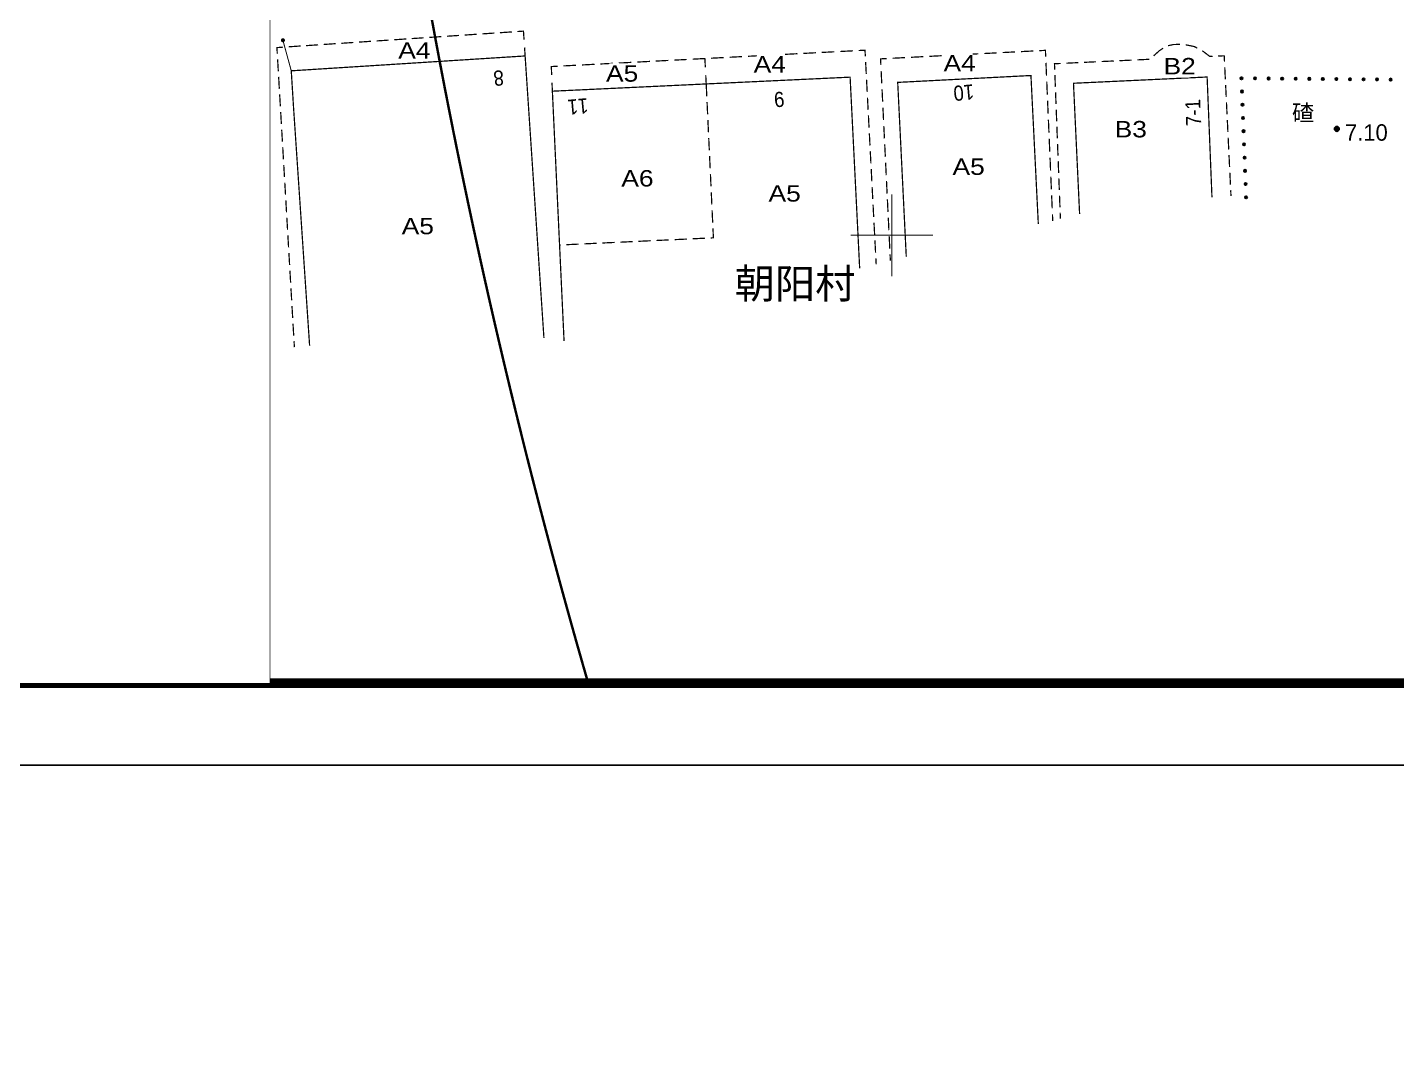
# Model space of a CAD drawing. Extents: x -83084 to 31773731, y -158416 to 241421036.
# Drawn here: x 31897.3 to 31980.7, y 240999.9 to 241062.7 of the extents above; entities that cross this region are included whole.
import ezdxf
from ezdxf.enums import TextEntityAlignment as Align
from ezdxf.xclip import XClip

# ---------------------------------------------------------------- set-up
doc = ezdxf.new("R2010")
doc.units = 0
doc.header["$LTSCALE"] = 1000
doc.header["$MEASUREMENT"] = 0
doc.header["$XCLIPFRAME"] = 0
for name, pattern in [('10010', [0]), ('2', [0]), ('721120', [0])]:
    doc.linetypes.add(name, pattern=pattern)
doc.layers.add('TITLIN1', color=7, linetype='Continuous')
doc.layers.add('规划道路边线', color=165, linetype='Continuous')
doc.layers.add('地形', color=7, linetype='Continuous', true_color=0x323232)
doc.styles.add('DMHT', font='')
doc.styles.add('JMHT', font='')
doc.styles.add('JTHT', font='')
doc.styles.get('DMHT').set_extended_font_data('方正细等线简体')
doc.styles.get('JMHT').set_extended_font_data('方正细等线简体')
doc.styles.get('JTHT').set_extended_font_data('方正细等线简体')

# ---------------------------------------------------------------- blocks, each defined once
blk = doc.blocks.new('52303002')
at = {"linetype": '2'}
h = blk.add_hatch(color=0, dxfattribs=at)
edge = h.paths.add_edge_path(flags=0)
edge.add_arc((-4.41, 0), 0.25, 0, 360)
at = {"color": 0, "linetype": 'Continuous', "lineweight": -3, "const_width": 0.12}
blk.add_lwpolyline([(-0.5, 0), (-4.16, 0)], dxfattribs=at)
blk = doc.blocks.new('99932001')
at = {"color": 0, "linetype": 'Continuous', "lineweight": -3}
for radius in [0.15, 0.1, 0.05]:
    blk.add_circle((0, 0), radius, dxfattribs=at)
blk = doc.blocks.new('904')
at = {"linetype": '2'}
h = blk.add_hatch(color=0, dxfattribs=at)
edge = h.paths.add_edge_path(flags=0)
edge.add_arc((0, 0), 0.3, 0, 360)
at = {"color": 0, "linetype": 'Continuous', "lineweight": -3}
for radius in [0.3, 0.15]:
    blk.add_circle((0, 0), radius, dxfattribs=at)
blk = doc.blocks.new('ysdx12')
at = {"layer": '地形', "linetype": '721120', "lineweight": -3, "ltscale": 0.5, "const_width": 0.15}
blk.add_lwpolyline([(-85.284, -116.233), (-85.388, -115.939), (-85.866, -114.57), (-86.34, -113.2), (-86.809, -111.829), (-87.273, -110.456), (-87.732, -109.081), (-88.186, -107.705), (-88.636, -106.327), (-89.081, -104.947), (-89.521, -103.566), (-89.956, -102.183), (-90.386, -100.799), (-90.812, -99.414), (-91.232, -98.027), (-91.648, -96.638), (-92.059, -95.248), (-92.465, -93.857), (-92.866, -92.464), (-93.263, -91.07), (-93.654, -89.674), (-94.041, -88.277), (-94.423, -86.879), (-94.8, -85.479), (-95.172, -84.079), (-95.539, -82.676), (-95.901, -81.273), (-96.259, -79.868), (-96.611, -78.462), (-96.959, -77.055), (-97.301, -75.647), (-97.639, -74.237), (-97.972, -72.826), (-98.3, -71.415), (-98.623, -70.002), (-98.941, -68.587), (-99.254, -67.172), (-99.562, -65.756), (-99.865, -64.338), (-100.163, -62.92), (-100.456, -61.501), (-100.745, -60.08), (-101.028, -58.659), (-101.307, -57.236), (-101.58, -55.813), (-101.849, -54.388), (-102.112, -52.963)], dxfattribs=at)
at = {"layer": '地形', "linetype": 'Continuous', "lineweight": -3, "ltscale": 0.5, "const_width": 0.075}
for points in [[(-103.31, -54.257), (-102.579, -54.209)], [(-102.237, -54.186), (-101.506, -54.137)], [(-101.165, -54.114), (-100.434, -54.065)], [(-100.092, -54.043), (-99.361, -53.994)], [(-99.02, -53.971), (-98.288, -53.922)], [(-97.947, -53.9), (-97.216, -53.851)], [(-96.874, -53.828), (-96.509, -53.804), (-96.474, -54.319)], [(-111.504, -55.171), (-111.525, -54.805), (-111.16, -54.781)], [(-110.818, -54.758), (-110.087, -54.709)], [(-109.746, -54.687), (-109.014, -54.638)], [(-108.673, -54.615), (-107.942, -54.566)], [(-107.6, -54.544), (-106.869, -54.495)], [(-106.528, -54.472), (-105.797, -54.423)], [(-105.455, -54.4), (-104.724, -54.352)], [(-104.383, -54.329), (-103.651, -54.28)], [(-96.442, -54.8), (-96.408, -55.315)], [(-78.337, -55.101), (-77.57, -55.061)], [(-77.213, -55.043), (-76.446, -55.003)], [(-76.089, -54.984), (-75.706, -54.964), (-75.686, -55.334)], [(-66.568, -55.069), (-67.329, -55.108)], [(-65.452, -55.012), (-66.213, -55.051)], [(-64.7, -55.367), (-64.717, -54.974), (-65.097, -54.993)], [(-58.123, -55.304), (-57.773, -54.993), (-57.547, -54.844)], [(-57.243, -54.693), (-56.908, -54.617), (-56.513, -54.61)], [(-56.171, -54.636), (-55.645, -54.744), (-55.467, -54.838)], [(-55.161, -54.998), (-55.151, -55.004), (-54.704, -55.346), (-54.54, -55.338)], [(-111.441, -56.244), (-111.484, -55.513)], [(-109.534, -72.957), (-110.509, -58.513), (-110.652, -56.22), (-96.408, -55.315), (-95.262, -72.494)], [(-94.071, -55.921), (-93.305, -55.881)], [(-92.947, -55.863), (-92.181, -55.823)], [(-91.824, -55.804), (-91.057, -55.764)], [(-90.7, -55.746), (-89.933, -55.706)], [(-89.576, -55.687), (-88.809, -55.647)], [(-88.452, -55.628), (-87.686, -55.588)], [(-87.328, -55.57), (-86.562, -55.53)], [(-86.204, -55.511), (-85.438, -55.471)], [(-85.432, -56), (-85.459, -55.472)], [(-85.08, -55.453), (-84.314, -55.413)], [(-83.956, -55.394), (-83.19, -55.354)], [(-82.832, -55.335), (-82.066, -55.295)], [(-81.708, -55.277), (-80.942, -55.237)], [(-80.584, -55.218), (-79.818, -55.178)], [(-79.461, -55.16), (-78.694, -55.12)], [(-75.668, -55.68), (-75.63, -56.421)], [(-74.378, -55.473), (-74.758, -55.492), (-74.74, -55.873)], [(-73.262, -55.415), (-74.023, -55.454)], [(-72.147, -55.357), (-72.907, -55.397)], [(-71.031, -55.3), (-71.792, -55.339)], [(-69.915, -55.242), (-70.676, -55.281)], [(-68.8, -55.184), (-69.56, -55.224)], [(-67.684, -55.127), (-68.445, -55.166)], [(-64.651, -56.521), (-64.684, -55.734)], [(-64.152, -56.146), (-64.166, -55.789), (-63.797, -55.772)], [(-63.452, -55.756), (-62.715, -55.721)], [(-62.37, -55.705), (-61.633, -55.67)], [(-61.288, -55.654), (-60.55, -55.62)], [(-60.206, -55.604), (-59.468, -55.569)], [(-59.124, -55.553), (-58.386, -55.518)], [(-54.196, -55.322), (-53.827, -55.305), (-53.809, -55.669)], [(-111.379, -57.317), (-111.421, -56.586)], [(-94.79, -56.472), (-94.812, -55.96), (-94.429, -55.94)], [(-94.036, -72.678), (-94.748, -57.461), (-85.378, -57.019), (-76.613, -56.606), (-76.032, -68.239)], [(-85.378, -57.019), (-85.406, -56.492)], [(-74.723, -56.228), (-74.686, -56.99)], [(-73.193, -67.539), (-73.714, -56.925), (-65.599, -56.506), (-65.15, -65.555)], [(-64.112, -57.195), (-64.139, -56.48)], [(-62.635, -64.935), (-63.008, -56.978), (-54.868, -56.597), (-54.573, -63.921)], [(-53.793, -56.009), (-53.758, -56.737)], [(-94.748, -57.461), (-94.77, -56.949)], [(-85.378, -57.019), (-85.343, -57.768)], [(-75.612, -56.767), (-75.573, -57.508)], [(-74.668, -57.345), (-74.631, -58.107)], [(-64.601, -57.675), (-64.635, -56.888)], [(-64.072, -58.243), (-64.099, -57.528)], [(-53.741, -57.077), (-53.706, -57.806)], [(-111.316, -58.39), (-111.359, -57.659)], [(-85.327, -58.118), (-85.292, -58.867)], [(-75.555, -57.854), (-75.516, -58.595)], [(-64.552, -58.828), (-64.586, -58.042)], [(-53.69, -58.145), (-53.655, -58.874)], [(-111.254, -59.463), (-111.296, -58.732)], [(-85.276, -59.217), (-85.241, -59.966)], [(-75.498, -58.94), (-75.46, -59.681)], [(-74.614, -58.462), (-74.577, -59.223)], [(-64.502, -59.982), (-64.536, -59.196)], [(-64.032, -59.291), (-64.059, -58.577)], [(-53.638, -59.214), (-53.603, -59.942)], [(-111.191, -60.537), (-111.234, -59.805)], [(-75.442, -60.027), (-75.403, -60.768)], [(-74.56, -59.579), (-74.523, -60.34)], [(-63.992, -60.34), (-64.019, -59.625)], [(-111.128, -61.61), (-111.171, -60.878)], [(-85.224, -60.315), (-85.189, -61.065)], [(-74.505, -60.696), (-74.468, -61.457)], [(-64.453, -61.136), (-64.487, -60.349)], [(-63.952, -61.388), (-63.979, -60.673)], [(-53.587, -60.282), (-53.552, -61.011)], [(-85.173, -61.414), (-85.138, -62.163)], [(-75.385, -61.114), (-75.347, -61.855)], [(-64.403, -62.29), (-64.437, -61.503)], [(-63.911, -62.436), (-63.939, -61.721)], [(-53.535, -61.35), (-53.5, -62.079)], [(-111.066, -62.683), (-111.109, -61.951)], [(-85.121, -62.513), (-85.086, -63.262)], [(-75.328, -62.2), (-75.29, -62.941)], [(-74.451, -61.812), (-74.414, -62.574)], [(-53.483, -62.419), (-53.448, -63.147)], [(-111.003, -63.756), (-111.046, -63.024)], [(-75.272, -63.287), (-75.233, -64.028)], [(-74.397, -62.929), (-74.36, -63.691)], [(-64.354, -63.444), (-64.388, -62.657)], [(-63.871, -63.484), (-63.899, -62.77)], [(-110.941, -64.829), (-110.983, -64.097)], [(-85.07, -63.612), (-85.035, -64.361)], [(-74.343, -64.046), (-74.306, -64.808)], [(-64.305, -64.598), (-64.338, -63.811)], [(-63.831, -64.533), (-63.859, -63.818)], [(-53.432, -63.487), (-53.414, -63.851)], [(-85.019, -64.711), (-84.984, -65.46)], [(-75.215, -64.374), (-75.177, -65.115)], [(-64.272, -65.358), (-64.289, -64.965)], [(-63.805, -65.224), (-63.819, -64.866)], [(-110.878, -65.902), (-110.921, -65.17)], [(-84.967, -65.809), (-84.94, -66.389), (-85.11, -66.397)], [(-75.159, -65.46), (-75.12, -66.201)], [(-74.288, -65.163), (-74.251, -65.924)], [(-110.816, -66.975), (-110.858, -66.243)], [(-92.052, -66.722), (-92.801, -66.757)], [(-90.954, -66.67), (-91.703, -66.705)], [(-89.855, -66.619), (-90.604, -66.654)], [(-88.756, -66.567), (-89.505, -66.602)], [(-87.657, -66.516), (-88.406, -66.551)], [(-86.558, -66.465), (-87.307, -66.5)], [(-85.46, -66.413), (-86.209, -66.448)], [(-75.102, -66.547), (-75.063, -67.288)], [(-74.234, -66.28), (-74.197, -67.041)], [(-110.753, -68.048), (-110.796, -67.316)], [(-94.25, -66.824), (-94.31, -66.827)], [(-93.151, -66.773), (-93.9, -66.808)], [(-74.18, -67.397), (-74.161, -67.777)], [(-110.691, -69.121), (-110.733, -68.389)], [(-75.045, -67.634), (-75.026, -68.004)], [(-110.628, -70.194), (-110.671, -69.462)], [(-110.565, -71.267), (-110.608, -70.536)], [(-110.503, -72.34), (-110.546, -71.609)], [(-110.462, -73.047), (-110.483, -72.682)]]:
    blk.add_lwpolyline(points, dxfattribs=at)
at = {"layer": '地形', "linetype": '10010', "lineweight": -3, "ltscale": 0.5, "const_width": 0.06}
for points in [[(-124.072, -68.733), (-124.072, -63.733)], [(-74.072, -68.733), (-74.072, -63.733)], [(-126.572, -66.233), (-121.572, -66.233)], [(-76.572, -66.233), (-71.572, -66.233)]]:
    blk.add_lwpolyline(points, dxfattribs=at)
at = {"layer": '地形', "linetype": 'Continuous'}
for name, p, xscale, yscale, rotation in [('52303002', (-110.579, -56.486), 0.4999999999999998, 0.4999999999999998, 285.3014822355281), ('99932001', (-52.774, -56.676), 0.4999999999999999, 0.4999999999999999, 92.22365938123502), ('99932001', (-51.948, -56.682), 0.4999999999999996, 0.4999999999999996, 359.5168151152693), ('99932001', (-51.122, -56.689), 0.4999999999999996, 0.4999999999999996, 359.5168151152693), ('99932001', (-50.296, -56.696), 0.4999999999999996, 0.4999999999999996, 359.5168151152693), ('99932001', (-49.47, -56.703), 0.4999999999999996, 0.4999999999999996, 359.5168151152693), ('99932001', (-48.644, -56.71), 0.4999999999999996, 0.4999999999999996, 359.5168151152693), ('99932001', (-47.818, -56.717), 0.4999999999999996, 0.4999999999999996, 359.5168151152693), ('99932001', (-46.992, -56.724), 0.4999999999999996, 0.4999999999999996, 359.5168151152693), ('99932001', (-46.167, -56.731), 0.4999999999999996, 0.4999999999999996, 359.5168151152693), ('99932001', (-45.341, -56.738), 0.4999999999999996, 0.4999999999999996, 359.5168151152693), ('99932001', (-44.515, -56.745), 0.4999999999999996, 0.4999999999999996, 359.5168151152693), ('99932001', (-43.689, -56.752), 0.4999999999999996, 0.4999999999999996, 359.5168151152693), ('99932001', (-52.743, -57.481), 0.4999999999999999, 0.4999999999999999, 92.22365938123502), ('99932001', (-52.711, -58.286), 0.4999999999999999, 0.4999999999999999, 92.22365938123502), ('99932001', (-52.68, -59.091), 0.4999999999999999, 0.4999999999999999, 92.22365938123502), ('99932001', (-52.649, -59.896), 0.4999999999999999, 0.4999999999999999, 92.22365938123502), ('99932001', (-52.618, -60.702), 0.4999999999999999, 0.4999999999999999, 92.22365938123502), ('99932001', (-52.586, -61.507), 0.4999999999999999, 0.4999999999999999, 92.22365938123502), ('99932001', (-52.555, -62.312), 0.4999999999999999, 0.4999999999999999, 92.22365938123502), ('99932001', (-52.524, -63.117), 0.4999999999999999, 0.4999999999999999, 92.22365938123502), ('99932001', (-52.493, -63.923), 0.4999999999999999, 0.4999999999999999, 92.22365938123502)]:
    blk.add_blockref(name, p, dxfattribs=dict(at, xscale=xscale, yscale=yscale, rotation=rotation))
at = {"layer": '地形', "style": 'JMHT', "width": 0.913}
blk.add_text('7-1', height=0.92, rotation=92.64255, dxfattribs=at).set_placement((-55.717, -58.761), align=Align.MIDDLE_CENTER)
at = {"layer": '地形', "style": 'JTHT'}
blk.add_text('碴', height=1, dxfattribs=at).set_placement((-49.018, -58.777), align=Align.MIDDLE_CENTER)
at = {"layer": '地形', "style": 'JMHT', "width": 1.2}
blk.add_text('B3', height=1, dxfattribs=at).set_placement((-60.498, -60.574), align=Align.BOTTOM_LEFT)
at = {"layer": '地形', "style": 'JMHT'}
blk.add_text('朝阳村', height=1.8, dxfattribs=at).set_placement((-83.649, -70.618), align=Align.BOTTOM_LEFT)
blk.add_wipeout([(-46.469, -59.356), (-43.894, -59.356), (-43.894, -60.606), (-46.469, -60.606)]).dxf.layer = '地形'
at = {"layer": '地形', "linetype": 'Continuous', "xscale": 0.5, "yscale": 0.5}
blk.add_blockref('904', (-46.969, -59.756), dxfattribs=at)
at = {"layer": '地形', "style": 'DMHT'}
blk.add_text('7.10', height=1, dxfattribs=at).set_placement((-46.469, -59.476), align=Align.TOP_LEFT)
for points in [[(-103.94, -54.351), (-102.365, -54.351), (-102.365, -55.601), (-103.94, -55.601)], [(-91.286, -55.756), (-89.711, -55.756), (-89.711, -57.006), (-91.286, -57.006)], [(-82.293, -55.198), (-80.718, -55.198), (-80.718, -56.448), (-82.293, -56.448)], [(-70.727, -55.132), (-69.152, -55.132), (-69.152, -56.382), (-70.727, -56.382)], [(-57.521, -55.387), (-55.946, -55.387), (-55.946, -56.637), (-57.521, -56.637)], [(-97.667, -57.209), (-98.267, -57.265), (-98.374, -56.119), (-97.774, -56.063)], [(-80.578, -58.509), (-81.178, -58.564), (-81.285, -57.418), (-80.685, -57.362)], [(-69.078, -58.07), (-70.2, -58.174), (-70.307, -57.027), (-69.184, -56.923)], [(-92.573, -58.913), (-93.696, -59.017), (-93.802, -57.87), (-92.679, -57.765)], [(-70.182, -61.433), (-68.607, -61.433), (-68.607, -62.683), (-70.182, -62.683)], [(-90.354, -62.14), (-88.779, -62.14), (-88.779, -63.39), (-90.354, -63.39)], [(-81.386, -63.059), (-79.811, -63.059), (-79.811, -64.309), (-81.386, -64.309)], [(-103.731, -65.048), (-102.156, -65.048), (-102.156, -66.298), (-103.731, -66.298)]]:
    blk.add_wipeout(points).dxf.layer = '地形'
at = {"layer": '地形', "style": 'JMHT', "width": 1.2}
for s, p in [('A4', (-103.152, -54.976)), ('A4', (-81.505, -55.823)), ('A4', (-69.94, -55.757)), ('A5', (-90.499, -56.381)), ('A5', (-69.394, -62.058)), ('A6', (-89.567, -62.765)), ('A5', (-80.599, -63.684)), ('A5', (-102.943, -65.673))]:
    blk.add_text(s, height=1, dxfattribs=at).set_placement(p, align=Align.MIDDLE_CENTER)
blk.add_text('B2', height=1, dxfattribs=at).set_placement((-57.521, -56.737), align=Align.BOTTOM_LEFT)
at = {"layer": '地形', "style": 'JMHT', "width": 0.913}
for s, p in [('8', (-98.021, -56.664)), ('9', (-80.931, -57.963)), ('10', (-69.692, -57.549)), ('11', (-93.187, -58.391))]:
    blk.add_text(s, height=0.92, rotation=185.17824, dxfattribs=at).set_placement(p, align=Align.MIDDLE_CENTER)
blk = doc.blocks.new('ghdlbx')
at = {"layer": '规划道路边线', "linetype": '721120', "lineweight": -3, "ltscale": 0.5, "const_width": 0.15}
blk.add_lwpolyline([(-85.284, -116.233), (-85.388, -115.939), (-85.866, -114.57), (-86.34, -113.2), (-86.809, -111.829), (-87.273, -110.456), (-87.732, -109.081), (-88.186, -107.705), (-88.636, -106.327), (-89.081, -104.947), (-89.521, -103.566), (-89.956, -102.183), (-90.386, -100.799), (-90.812, -99.414), (-91.232, -98.027), (-91.648, -96.638), (-92.059, -95.248), (-92.465, -93.857), (-92.866, -92.464), (-93.263, -91.07), (-93.654, -89.674), (-94.041, -88.277), (-94.423, -86.879), (-94.8, -85.479), (-95.172, -84.079), (-95.539, -82.676), (-95.901, -81.273), (-96.259, -79.868), (-96.611, -78.462), (-96.959, -77.055), (-97.301, -75.647), (-97.639, -74.237), (-97.972, -72.826), (-98.3, -71.415), (-98.623, -70.002), (-98.941, -68.587), (-99.254, -67.172), (-99.562, -65.756), (-99.865, -64.338), (-100.163, -62.92), (-100.456, -61.501), (-100.745, -60.08), (-101.028, -58.659), (-101.307, -57.236), (-101.58, -55.813), (-101.849, -54.388), (-102.112, -52.963)], dxfattribs=at)

msp = doc.modelspace()

# ---------------------------------------------------------------- linework, layer by layer
msp.add_lwpolyline([(32128.838, 241433.226), (32128.838, 241391.226), (31905.854, 241391.226), (31905.854, 241333.087), (31867.793, 241333.087), (31867.793, 241211.576), (31912.1, 241211.576), (31912.1, 241022.726), (31783.02, 241022.726), (31783.02, 241433.226)], close=True)

# ---------------------------------------------------------------- next in the draw order: wipeouts: each hides what was drawn before it
msp.add_wipeout([(32128.838, 241433.226), (32128.838, 241391.226), (31905.854, 241391.226), (31905.854, 241333.087), (31867.793, 241333.087), (31867.793, 241211.576), (31912.1, 241211.576), (31912.1, 241022.726), (31783.02, 241022.726), (31783.02, 241433.226)])

# ---------------------------------------------------------------- next in the draw order: block references
ref = msp.add_blockref('ysdx12', (32024.072, 241116.233))
XClip(ref).set_block_clipping_path([(-272.4682125144, -93.5070921242), (303.3494281587, 310.7769526536)])

# ---------------------------------------------------------------- next in the draw order: linework, layer by layer
at = {"layer": 'TITLIN1'}
msp.add_lwpolyline([(31770.52, 241017.726), (32365.02, 241017.726), (32365.02, 241438.226), (31770.52, 241438.226)], close=True, dxfattribs=at)
at = {"layer": 'TITLIN1', "const_width": 0.6}
msp.add_lwpolyline([(31783.02, 241022.726), (32360.02, 241022.726), (32360.02, 241433.226), (31783.02, 241433.226)], close=True, dxfattribs=at)
msp.add_lwpolyline([(31783.02, 241022.726), (32360.02, 241022.726), (32360.02, 241433.226), (31783.02, 241433.226)], close=True, dxfattribs=at)

# ---------------------------------------------------------------- next in the draw order: block references
ref = msp.add_blockref('ghdlbx', (32024.072, 241116.233))
XClip(ref).set_block_clipping_path([(-228.0520679788, -93.5070920873), (303.447932021, 316.9929079127)])

# ---------------------------------------------------------------- next in the draw order: wipeouts: each hides what was drawn before it
msp.add_wipeout([(32128.838, 241433.226), (32128.838, 241391.226), (31905.854, 241391.226), (31906.098, 241297.303), (31867.793, 241297.303), (31867.793, 241211.576), (31912.1, 241211.576), (31912.1, 241022.726), (31783.02, 241022.726), (31783.02, 241433.226)])

doc.saveas('drawing.dxf')
